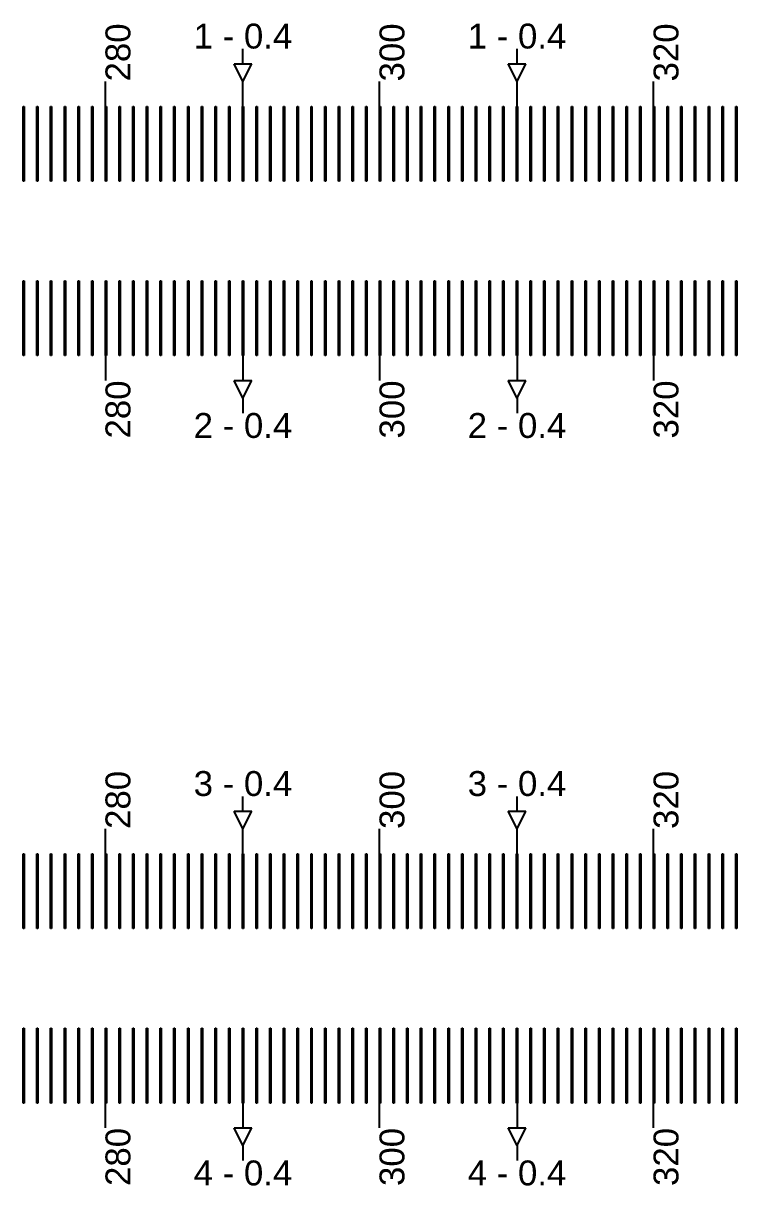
# Model space of a CAD drawing. Extents: x -119394 to 128420, y 74496 to 185496.
# Drawn here: x 39637.3 to 39923.7, y 157262.7 to 157729.2 of the extents above; entities that cross this region are included whole.
import ezdxf

# ---------------------------------------------------------------- set-up
doc = ezdxf.new("R2010")
doc.units = 13
doc.layers.add('CL - Label-1', color=120, linetype='Continuous')
doc.layers.add('CL - Label-2', color=132, linetype='Continuous')
doc.layers.add('CL - Sub-Micro', color=7, linetype='Continuous', true_color=0x47d1ff)
doc.styles.get("Standard").update_dxf_attribs({"font": 'arial.ttf'})

msp = doc.modelspace()

# ---------------------------------------------------------------- linework, layer by layer
for p, q in [((39725.49, 157712.94), (39725.49, 157718.94)), ((39835.49, 157712.94), (39835.49, 157718.94)), ((39670.29, 157695.86), (39670.29, 157705.86)), ((39725.49, 157695.86), (39725.49, 157705.86)), ((39780.29, 157695.86), (39780.29, 157705.86)), ((39835.49, 157695.86), (39835.49, 157705.86)), ((39890.29, 157695.86), (39890.29, 157705.86)), ((39670.29, 157595.86), (39670.29, 157585.86)), ((39725.49, 157595.86), (39725.49, 157585.86)), ((39780.29, 157595.86), (39780.29, 157585.86)), ((39835.49, 157595.86), (39835.49, 157585.86)), ((39890.29, 157595.86), (39890.29, 157585.86)), ((39725.49, 157578.79), (39725.49, 157572.79)), ((39835.49, 157578.79), (39835.49, 157572.79)), ((39725.49, 157412.94), (39725.49, 157418.94)), ((39835.49, 157412.94), (39835.49, 157418.94)), ((39670.29, 157395.86), (39670.29, 157405.86)), ((39725.49, 157395.86), (39725.49, 157405.86)), ((39780.29, 157395.86), (39780.29, 157405.86)), ((39835.49, 157395.86), (39835.49, 157405.86)), ((39890.29, 157395.86), (39890.29, 157405.86)), ((39670.29, 157285.86), (39670.29, 157295.86)), ((39725.49, 157295.86), (39725.49, 157285.86)), ((39780.29, 157285.86), (39780.29, 157295.86)), ((39835.49, 157295.86), (39835.49, 157285.86)), ((39890.29, 157285.86), (39890.29, 157295.86)), ((39725.49, 157278.79), (39725.49, 157272.79)), ((39835.49, 157278.79), (39835.49, 157272.79))]:
    msp.add_line(p, q)
at = {"layer": 'CL - Label-2'}
for p, q in [((39725.49, 157705.86), (39721.95, 157712.96)), ((39721.95, 157712.96), (39729.02, 157712.96)), ((39725.49, 157705.86), (39729.02, 157712.96)), ((39835.49, 157705.86), (39831.95, 157712.96)), ((39831.95, 157712.96), (39839.02, 157712.96)), ((39835.49, 157705.86), (39839.02, 157712.96)), ((39725.49, 157578.79), (39721.95, 157585.89)), ((39721.95, 157585.89), (39729.02, 157585.89)), ((39725.49, 157578.79), (39729.02, 157585.89)), ((39835.49, 157578.79), (39831.95, 157585.89)), ((39831.95, 157585.89), (39839.02, 157585.89)), ((39835.49, 157578.79), (39839.02, 157585.89)), ((39725.49, 157405.86), (39721.95, 157412.96)), ((39721.95, 157412.96), (39729.02, 157412.96)), ((39725.49, 157405.86), (39729.02, 157412.96)), ((39835.49, 157405.86), (39831.95, 157412.96)), ((39831.95, 157412.96), (39839.02, 157412.96)), ((39835.49, 157405.86), (39839.02, 157412.96)), ((39725.49, 157278.79), (39721.95, 157285.89)), ((39721.95, 157285.89), (39729.02, 157285.89)), ((39725.49, 157278.79), (39729.02, 157285.89)), ((39835.49, 157278.79), (39831.95, 157285.89)), ((39831.95, 157285.89), (39839.02, 157285.89)), ((39835.49, 157278.79), (39839.02, 157285.89))]:
    msp.add_line(p, q, dxfattribs=at)
at = {"layer": 'CL - Sub-Micro'}
for p, q in [((39637.29, 157695.86), (39637.69, 157695.86)), ((39637.29, 157665.86), (39637.29, 157695.86)), ((39637.69, 157695.86), (39637.69, 157665.86)), ((39642.79, 157695.86), (39643.19, 157695.86)), ((39642.79, 157665.86), (39642.79, 157695.86)), ((39643.19, 157695.86), (39643.19, 157665.86)), ((39648.29, 157695.86), (39648.69, 157695.86)), ((39648.29, 157665.86), (39648.29, 157695.86)), ((39648.69, 157695.86), (39648.69, 157665.86)), ((39653.79, 157695.86), (39654.19, 157695.86)), ((39653.79, 157665.86), (39653.79, 157695.86)), ((39654.19, 157695.86), (39654.19, 157665.86)), ((39659.29, 157695.86), (39659.69, 157695.86)), ((39659.29, 157665.86), (39659.29, 157695.86)), ((39659.69, 157695.86), (39659.69, 157665.86)), ((39664.79, 157695.86), (39665.19, 157695.86)), ((39664.79, 157665.86), (39664.79, 157695.86)), ((39665.19, 157695.86), (39665.19, 157665.86)), ((39670.29, 157695.86), (39670.69, 157695.86)), ((39670.29, 157665.86), (39670.29, 157695.86)), ((39670.69, 157695.86), (39670.69, 157665.86)), ((39675.79, 157695.86), (39676.19, 157695.86)), ((39675.79, 157665.86), (39675.79, 157695.86)), ((39676.19, 157695.86), (39676.19, 157665.86)), ((39681.29, 157695.86), (39681.69, 157695.86)), ((39681.29, 157665.86), (39681.29, 157695.86)), ((39681.69, 157695.86), (39681.69, 157665.86)), ((39686.79, 157695.86), (39687.19, 157695.86)), ((39686.79, 157665.86), (39686.79, 157695.86)), ((39687.19, 157695.86), (39687.19, 157665.86)), ((39692.29, 157695.86), (39692.69, 157695.86)), ((39692.29, 157665.86), (39692.29, 157695.86)), ((39692.69, 157695.86), (39692.69, 157665.86)), ((39697.79, 157695.86), (39698.19, 157695.86)), ((39697.79, 157665.86), (39697.79, 157695.86)), ((39698.19, 157695.86), (39698.19, 157665.86)), ((39703.29, 157695.86), (39703.69, 157695.86)), ((39703.29, 157665.86), (39703.29, 157695.86)), ((39703.69, 157695.86), (39703.69, 157665.86)), ((39708.79, 157695.86), (39709.19, 157695.86)), ((39708.79, 157665.86), (39708.79, 157695.86)), ((39709.19, 157695.86), (39709.19, 157665.86)), ((39714.29, 157695.86), (39714.69, 157695.86)), ((39714.29, 157665.86), (39714.29, 157695.86)), ((39714.69, 157695.86), (39714.69, 157665.86)), ((39719.79, 157695.86), (39720.19, 157695.86)), ((39719.79, 157665.86), (39719.79, 157695.86)), ((39720.19, 157695.86), (39720.19, 157665.86)), ((39725.29, 157695.86), (39725.69, 157695.86)), ((39725.29, 157665.86), (39725.29, 157695.86)), ((39725.69, 157695.86), (39725.69, 157665.86)), ((39730.79, 157695.86), (39731.19, 157695.86)), ((39730.79, 157665.86), (39730.79, 157695.86)), ((39731.19, 157695.86), (39731.19, 157665.86)), ((39736.29, 157695.86), (39736.69, 157695.86)), ((39736.29, 157665.86), (39736.29, 157695.86)), ((39736.69, 157695.86), (39736.69, 157665.86)), ((39741.79, 157695.86), (39742.19, 157695.86)), ((39741.79, 157665.86), (39741.79, 157695.86)), ((39742.19, 157695.86), (39742.19, 157665.86)), ((39747.29, 157695.86), (39747.69, 157695.86)), ((39747.29, 157665.86), (39747.29, 157695.86)), ((39747.69, 157695.86), (39747.69, 157665.86)), ((39752.79, 157695.86), (39753.19, 157695.86)), ((39752.79, 157665.86), (39752.79, 157695.86)), ((39753.19, 157695.86), (39753.19, 157665.86)), ((39758.29, 157695.86), (39758.69, 157695.86)), ((39758.29, 157665.86), (39758.29, 157695.86)), ((39758.69, 157695.86), (39758.69, 157665.86)), ((39763.79, 157695.86), (39764.19, 157695.86)), ((39763.79, 157665.86), (39763.79, 157695.86)), ((39764.19, 157695.86), (39764.19, 157665.86)), ((39769.29, 157695.86), (39769.69, 157695.86)), ((39769.29, 157665.86), (39769.29, 157695.86)), ((39769.69, 157695.86), (39769.69, 157665.86)), ((39774.79, 157695.86), (39775.19, 157695.86)), ((39774.79, 157665.86), (39774.79, 157695.86)), ((39775.19, 157695.86), (39775.19, 157665.86)), ((39780.29, 157695.86), (39780.69, 157695.86)), ((39780.29, 157665.86), (39780.29, 157695.86)), ((39780.69, 157695.86), (39780.69, 157665.86)), ((39785.79, 157695.86), (39786.19, 157695.86)), ((39785.79, 157665.86), (39785.79, 157695.86)), ((39786.19, 157695.86), (39786.19, 157665.86)), ((39791.29, 157695.86), (39791.69, 157695.86)), ((39791.29, 157665.86), (39791.29, 157695.86)), ((39791.69, 157695.86), (39791.69, 157665.86)), ((39796.79, 157695.86), (39797.19, 157695.86)), ((39796.79, 157665.86), (39796.79, 157695.86)), ((39797.19, 157695.86), (39797.19, 157665.86)), ((39802.29, 157695.86), (39802.69, 157695.86)), ((39802.29, 157665.86), (39802.29, 157695.86)), ((39802.69, 157695.86), (39802.69, 157665.86)), ((39807.79, 157695.86), (39808.19, 157695.86)), ((39807.79, 157665.86), (39807.79, 157695.86)), ((39808.19, 157695.86), (39808.19, 157665.86)), ((39813.29, 157695.86), (39813.69, 157695.86)), ((39813.29, 157665.86), (39813.29, 157695.86)), ((39813.69, 157695.86), (39813.69, 157665.86)), ((39818.79, 157695.86), (39819.19, 157695.86)), ((39818.79, 157665.86), (39818.79, 157695.86)), ((39819.19, 157695.86), (39819.19, 157665.86)), ((39824.29, 157695.86), (39824.69, 157695.86)), ((39824.29, 157665.86), (39824.29, 157695.86)), ((39824.69, 157695.86), (39824.69, 157665.86)), ((39829.79, 157695.86), (39830.19, 157695.86)), ((39829.79, 157665.86), (39829.79, 157695.86)), ((39830.19, 157695.86), (39830.19, 157665.86)), ((39835.29, 157695.86), (39835.69, 157695.86)), ((39835.29, 157665.86), (39835.29, 157695.86)), ((39835.69, 157695.86), (39835.69, 157665.86)), ((39840.79, 157695.86), (39841.19, 157695.86)), ((39840.79, 157665.86), (39840.79, 157695.86)), ((39841.19, 157695.86), (39841.19, 157665.86)), ((39846.29, 157695.86), (39846.69, 157695.86)), ((39846.29, 157665.86), (39846.29, 157695.86)), ((39846.69, 157695.86), (39846.69, 157665.86)), ((39851.79, 157695.86), (39852.19, 157695.86)), ((39851.79, 157665.86), (39851.79, 157695.86)), ((39852.19, 157695.86), (39852.19, 157665.86)), ((39857.29, 157695.86), (39857.69, 157695.86)), ((39857.29, 157665.86), (39857.29, 157695.86)), ((39857.69, 157695.86), (39857.69, 157665.86)), ((39862.79, 157695.86), (39863.19, 157695.86)), ((39862.79, 157665.86), (39862.79, 157695.86)), ((39863.19, 157695.86), (39863.19, 157665.86)), ((39868.29, 157695.86), (39868.69, 157695.86)), ((39868.29, 157665.86), (39868.29, 157695.86)), ((39868.69, 157695.86), (39868.69, 157665.86)), ((39873.79, 157695.86), (39874.19, 157695.86)), ((39873.79, 157665.86), (39873.79, 157695.86)), ((39874.19, 157695.86), (39874.19, 157665.86)), ((39879.29, 157695.86), (39879.69, 157695.86)), ((39879.29, 157665.86), (39879.29, 157695.86)), ((39879.69, 157695.86), (39879.69, 157665.86)), ((39884.79, 157695.86), (39885.19, 157695.86)), ((39884.79, 157665.86), (39884.79, 157695.86)), ((39885.19, 157695.86), (39885.19, 157665.86)), ((39890.29, 157695.86), (39890.69, 157695.86)), ((39890.29, 157665.86), (39890.29, 157695.86)), ((39890.69, 157695.86), (39890.69, 157665.86)), ((39895.79, 157695.86), (39896.19, 157695.86)), ((39895.79, 157665.86), (39895.79, 157695.86)), ((39896.19, 157695.86), (39896.19, 157665.86)), ((39901.29, 157695.86), (39901.69, 157695.86)), ((39901.29, 157665.86), (39901.29, 157695.86)), ((39901.69, 157695.86), (39901.69, 157665.86)), ((39906.79, 157695.86), (39907.19, 157695.86)), ((39906.79, 157665.86), (39906.79, 157695.86)), ((39907.19, 157695.86), (39907.19, 157665.86)), ((39912.29, 157695.86), (39912.69, 157695.86)), ((39912.29, 157665.86), (39912.29, 157695.86)), ((39912.69, 157695.86), (39912.69, 157665.86)), ((39917.79, 157695.86), (39918.19, 157695.86)), ((39917.79, 157665.86), (39917.79, 157695.86)), ((39918.19, 157695.86), (39918.19, 157665.86)), ((39923.29, 157695.86), (39923.69, 157695.86)), ((39923.29, 157665.86), (39923.29, 157695.86)), ((39923.69, 157695.86), (39923.69, 157665.86)), ((39637.69, 157665.86), (39637.29, 157665.86)), ((39643.19, 157665.86), (39642.79, 157665.86)), ((39648.69, 157665.86), (39648.29, 157665.86)), ((39654.19, 157665.86), (39653.79, 157665.86)), ((39659.69, 157665.86), (39659.29, 157665.86)), ((39665.19, 157665.86), (39664.79, 157665.86)), ((39670.69, 157665.86), (39670.29, 157665.86)), ((39676.19, 157665.86), (39675.79, 157665.86)), ((39681.69, 157665.86), (39681.29, 157665.86)), ((39687.19, 157665.86), (39686.79, 157665.86)), ((39692.69, 157665.86), (39692.29, 157665.86)), ((39698.19, 157665.86), (39697.79, 157665.86)), ((39703.69, 157665.86), (39703.29, 157665.86)), ((39709.19, 157665.86), (39708.79, 157665.86)), ((39714.69, 157665.86), (39714.29, 157665.86)), ((39720.19, 157665.86), (39719.79, 157665.86)), ((39725.69, 157665.86), (39725.29, 157665.86)), ((39731.19, 157665.86), (39730.79, 157665.86)), ((39736.69, 157665.86), (39736.29, 157665.86)), ((39742.19, 157665.86), (39741.79, 157665.86)), ((39747.69, 157665.86), (39747.29, 157665.86)), ((39753.19, 157665.86), (39752.79, 157665.86)), ((39758.69, 157665.86), (39758.29, 157665.86)), ((39764.19, 157665.86), (39763.79, 157665.86)), ((39769.69, 157665.86), (39769.29, 157665.86)), ((39775.19, 157665.86), (39774.79, 157665.86)), ((39780.69, 157665.86), (39780.29, 157665.86)), ((39786.19, 157665.86), (39785.79, 157665.86)), ((39791.69, 157665.86), (39791.29, 157665.86)), ((39797.19, 157665.86), (39796.79, 157665.86)), ((39802.69, 157665.86), (39802.29, 157665.86)), ((39808.19, 157665.86), (39807.79, 157665.86)), ((39813.69, 157665.86), (39813.29, 157665.86)), ((39819.19, 157665.86), (39818.79, 157665.86)), ((39824.69, 157665.86), (39824.29, 157665.86)), ((39830.19, 157665.86), (39829.79, 157665.86)), ((39835.69, 157665.86), (39835.29, 157665.86)), ((39841.19, 157665.86), (39840.79, 157665.86)), ((39846.69, 157665.86), (39846.29, 157665.86)), ((39852.19, 157665.86), (39851.79, 157665.86)), ((39857.69, 157665.86), (39857.29, 157665.86)), ((39863.19, 157665.86), (39862.79, 157665.86)), ((39868.69, 157665.86), (39868.29, 157665.86)), ((39874.19, 157665.86), (39873.79, 157665.86)), ((39879.69, 157665.86), (39879.29, 157665.86)), ((39885.19, 157665.86), (39884.79, 157665.86)), ((39890.69, 157665.86), (39890.29, 157665.86)), ((39896.19, 157665.86), (39895.79, 157665.86)), ((39901.69, 157665.86), (39901.29, 157665.86)), ((39907.19, 157665.86), (39906.79, 157665.86)), ((39912.69, 157665.86), (39912.29, 157665.86)), ((39918.19, 157665.86), (39917.79, 157665.86)), ((39923.69, 157665.86), (39923.29, 157665.86)), ((39637.29, 157625.86), (39637.69, 157625.86)), ((39637.29, 157595.86), (39637.29, 157625.86)), ((39637.69, 157625.86), (39637.69, 157595.86)), ((39642.79, 157625.86), (39643.19, 157625.86)), ((39642.79, 157595.86), (39642.79, 157625.86)), ((39643.19, 157625.86), (39643.19, 157595.86)), ((39648.29, 157625.86), (39648.69, 157625.86)), ((39648.29, 157595.86), (39648.29, 157625.86)), ((39648.69, 157625.86), (39648.69, 157595.86)), ((39653.79, 157625.86), (39654.19, 157625.86)), ((39653.79, 157595.86), (39653.79, 157625.86)), ((39654.19, 157625.86), (39654.19, 157595.86)), ((39659.29, 157625.86), (39659.69, 157625.86)), ((39659.29, 157595.86), (39659.29, 157625.86)), ((39659.69, 157625.86), (39659.69, 157595.86)), ((39664.79, 157625.86), (39665.19, 157625.86)), ((39664.79, 157595.86), (39664.79, 157625.86)), ((39665.19, 157625.86), (39665.19, 157595.86)), ((39670.29, 157625.86), (39670.69, 157625.86)), ((39670.29, 157595.86), (39670.29, 157625.86)), ((39670.69, 157625.86), (39670.69, 157595.86)), ((39675.79, 157625.86), (39676.19, 157625.86)), ((39675.79, 157595.86), (39675.79, 157625.86)), ((39676.19, 157625.86), (39676.19, 157595.86)), ((39681.29, 157625.86), (39681.69, 157625.86)), ((39681.29, 157595.86), (39681.29, 157625.86)), ((39681.69, 157625.86), (39681.69, 157595.86)), ((39686.79, 157625.86), (39687.19, 157625.86)), ((39686.79, 157595.86), (39686.79, 157625.86)), ((39687.19, 157625.86), (39687.19, 157595.86)), ((39692.29, 157625.86), (39692.69, 157625.86)), ((39692.29, 157595.86), (39692.29, 157625.86)), ((39692.69, 157625.86), (39692.69, 157595.86)), ((39697.79, 157625.86), (39698.19, 157625.86)), ((39697.79, 157595.86), (39697.79, 157625.86)), ((39698.19, 157625.86), (39698.19, 157595.86)), ((39703.29, 157625.86), (39703.69, 157625.86)), ((39703.29, 157595.86), (39703.29, 157625.86)), ((39703.69, 157625.86), (39703.69, 157595.86)), ((39708.79, 157625.86), (39709.19, 157625.86)), ((39708.79, 157595.86), (39708.79, 157625.86)), ((39709.19, 157625.86), (39709.19, 157595.86)), ((39714.29, 157625.86), (39714.69, 157625.86)), ((39714.29, 157595.86), (39714.29, 157625.86)), ((39714.69, 157625.86), (39714.69, 157595.86)), ((39719.79, 157625.86), (39720.19, 157625.86)), ((39719.79, 157595.86), (39719.79, 157625.86)), ((39720.19, 157625.86), (39720.19, 157595.86)), ((39725.29, 157625.86), (39725.69, 157625.86)), ((39725.29, 157595.86), (39725.29, 157625.86)), ((39725.69, 157625.86), (39725.69, 157595.86)), ((39730.79, 157625.86), (39731.19, 157625.86)), ((39730.79, 157595.86), (39730.79, 157625.86)), ((39731.19, 157625.86), (39731.19, 157595.86)), ((39736.29, 157625.86), (39736.69, 157625.86)), ((39736.29, 157595.86), (39736.29, 157625.86)), ((39736.69, 157625.86), (39736.69, 157595.86)), ((39741.79, 157625.86), (39742.19, 157625.86)), ((39741.79, 157595.86), (39741.79, 157625.86)), ((39742.19, 157625.86), (39742.19, 157595.86)), ((39747.29, 157625.86), (39747.69, 157625.86)), ((39747.29, 157595.86), (39747.29, 157625.86)), ((39747.69, 157625.86), (39747.69, 157595.86)), ((39752.79, 157625.86), (39753.19, 157625.86)), ((39752.79, 157595.86), (39752.79, 157625.86)), ((39753.19, 157625.86), (39753.19, 157595.86)), ((39758.29, 157625.86), (39758.69, 157625.86)), ((39758.29, 157595.86), (39758.29, 157625.86)), ((39758.69, 157625.86), (39758.69, 157595.86)), ((39763.79, 157625.86), (39764.19, 157625.86)), ((39763.79, 157595.86), (39763.79, 157625.86)), ((39764.19, 157625.86), (39764.19, 157595.86)), ((39769.29, 157625.86), (39769.69, 157625.86)), ((39769.29, 157595.86), (39769.29, 157625.86)), ((39769.69, 157625.86), (39769.69, 157595.86)), ((39774.79, 157625.86), (39775.19, 157625.86)), ((39774.79, 157595.86), (39774.79, 157625.86)), ((39775.19, 157625.86), (39775.19, 157595.86)), ((39780.29, 157625.86), (39780.69, 157625.86)), ((39780.29, 157595.86), (39780.29, 157625.86)), ((39780.69, 157625.86), (39780.69, 157595.86)), ((39785.79, 157625.86), (39786.19, 157625.86)), ((39785.79, 157595.86), (39785.79, 157625.86)), ((39786.19, 157625.86), (39786.19, 157595.86)), ((39791.29, 157625.86), (39791.69, 157625.86)), ((39791.29, 157595.86), (39791.29, 157625.86)), ((39791.69, 157625.86), (39791.69, 157595.86)), ((39796.79, 157625.86), (39797.19, 157625.86)), ((39796.79, 157595.86), (39796.79, 157625.86)), ((39797.19, 157625.86), (39797.19, 157595.86)), ((39802.29, 157625.86), (39802.69, 157625.86)), ((39802.29, 157595.86), (39802.29, 157625.86)), ((39802.69, 157625.86), (39802.69, 157595.86)), ((39807.79, 157625.86), (39808.19, 157625.86)), ((39807.79, 157595.86), (39807.79, 157625.86)), ((39808.19, 157625.86), (39808.19, 157595.86)), ((39813.29, 157625.86), (39813.69, 157625.86)), ((39813.29, 157595.86), (39813.29, 157625.86)), ((39813.69, 157625.86), (39813.69, 157595.86)), ((39818.79, 157625.86), (39819.19, 157625.86)), ((39818.79, 157595.86), (39818.79, 157625.86)), ((39819.19, 157625.86), (39819.19, 157595.86)), ((39824.29, 157625.86), (39824.69, 157625.86)), ((39824.29, 157595.86), (39824.29, 157625.86)), ((39824.69, 157625.86), (39824.69, 157595.86)), ((39829.79, 157625.86), (39830.19, 157625.86)), ((39829.79, 157595.86), (39829.79, 157625.86)), ((39830.19, 157625.86), (39830.19, 157595.86)), ((39835.29, 157625.86), (39835.69, 157625.86)), ((39835.29, 157595.86), (39835.29, 157625.86)), ((39835.69, 157625.86), (39835.69, 157595.86)), ((39840.79, 157625.86), (39841.19, 157625.86)), ((39840.79, 157595.86), (39840.79, 157625.86)), ((39841.19, 157625.86), (39841.19, 157595.86)), ((39846.29, 157625.86), (39846.69, 157625.86)), ((39846.29, 157595.86), (39846.29, 157625.86)), ((39846.69, 157625.86), (39846.69, 157595.86)), ((39851.79, 157625.86), (39852.19, 157625.86)), ((39851.79, 157595.86), (39851.79, 157625.86)), ((39852.19, 157625.86), (39852.19, 157595.86)), ((39857.29, 157625.86), (39857.69, 157625.86)), ((39857.29, 157595.86), (39857.29, 157625.86)), ((39857.69, 157625.86), (39857.69, 157595.86)), ((39862.79, 157625.86), (39863.19, 157625.86)), ((39862.79, 157595.86), (39862.79, 157625.86)), ((39863.19, 157625.86), (39863.19, 157595.86)), ((39868.29, 157625.86), (39868.69, 157625.86)), ((39868.29, 157595.86), (39868.29, 157625.86)), ((39868.69, 157625.86), (39868.69, 157595.86)), ((39873.79, 157625.86), (39874.19, 157625.86)), ((39873.79, 157595.86), (39873.79, 157625.86)), ((39874.19, 157625.86), (39874.19, 157595.86)), ((39879.29, 157625.86), (39879.69, 157625.86)), ((39879.29, 157595.86), (39879.29, 157625.86)), ((39879.69, 157625.86), (39879.69, 157595.86)), ((39884.79, 157625.86), (39885.19, 157625.86)), ((39884.79, 157595.86), (39884.79, 157625.86)), ((39885.19, 157625.86), (39885.19, 157595.86)), ((39890.29, 157625.86), (39890.69, 157625.86)), ((39890.29, 157595.86), (39890.29, 157625.86)), ((39890.69, 157625.86), (39890.69, 157595.86)), ((39895.79, 157625.86), (39896.19, 157625.86)), ((39895.79, 157595.86), (39895.79, 157625.86)), ((39896.19, 157625.86), (39896.19, 157595.86)), ((39901.29, 157625.86), (39901.69, 157625.86)), ((39901.29, 157595.86), (39901.29, 157625.86)), ((39901.69, 157625.86), (39901.69, 157595.86)), ((39906.79, 157625.86), (39907.19, 157625.86)), ((39906.79, 157595.86), (39906.79, 157625.86)), ((39907.19, 157625.86), (39907.19, 157595.86)), ((39912.29, 157625.86), (39912.69, 157625.86)), ((39912.29, 157595.86), (39912.29, 157625.86)), ((39912.69, 157625.86), (39912.69, 157595.86)), ((39917.79, 157625.86), (39918.19, 157625.86)), ((39917.79, 157595.86), (39917.79, 157625.86)), ((39918.19, 157625.86), (39918.19, 157595.86)), ((39923.29, 157625.86), (39923.69, 157625.86)), ((39923.29, 157595.86), (39923.29, 157625.86)), ((39923.69, 157625.86), (39923.69, 157595.86)), ((39637.69, 157595.86), (39637.29, 157595.86)), ((39643.19, 157595.86), (39642.79, 157595.86)), ((39648.69, 157595.86), (39648.29, 157595.86)), ((39654.19, 157595.86), (39653.79, 157595.86)), ((39659.69, 157595.86), (39659.29, 157595.86)), ((39665.19, 157595.86), (39664.79, 157595.86)), ((39670.69, 157595.86), (39670.29, 157595.86)), ((39676.19, 157595.86), (39675.79, 157595.86)), ((39681.69, 157595.86), (39681.29, 157595.86)), ((39687.19, 157595.86), (39686.79, 157595.86)), ((39692.69, 157595.86), (39692.29, 157595.86)), ((39698.19, 157595.86), (39697.79, 157595.86)), ((39703.69, 157595.86), (39703.29, 157595.86)), ((39709.19, 157595.86), (39708.79, 157595.86)), ((39714.69, 157595.86), (39714.29, 157595.86)), ((39720.19, 157595.86), (39719.79, 157595.86)), ((39725.69, 157595.86), (39725.29, 157595.86)), ((39731.19, 157595.86), (39730.79, 157595.86)), ((39736.69, 157595.86), (39736.29, 157595.86)), ((39742.19, 157595.86), (39741.79, 157595.86)), ((39747.69, 157595.86), (39747.29, 157595.86)), ((39753.19, 157595.86), (39752.79, 157595.86)), ((39758.69, 157595.86), (39758.29, 157595.86)), ((39764.19, 157595.86), (39763.79, 157595.86)), ((39769.69, 157595.86), (39769.29, 157595.86)), ((39775.19, 157595.86), (39774.79, 157595.86)), ((39780.69, 157595.86), (39780.29, 157595.86)), ((39786.19, 157595.86), (39785.79, 157595.86)), ((39791.69, 157595.86), (39791.29, 157595.86)), ((39797.19, 157595.86), (39796.79, 157595.86)), ((39802.69, 157595.86), (39802.29, 157595.86)), ((39808.19, 157595.86), (39807.79, 157595.86)), ((39813.69, 157595.86), (39813.29, 157595.86)), ((39819.19, 157595.86), (39818.79, 157595.86)), ((39824.69, 157595.86), (39824.29, 157595.86)), ((39830.19, 157595.86), (39829.79, 157595.86)), ((39835.69, 157595.86), (39835.29, 157595.86)), ((39841.19, 157595.86), (39840.79, 157595.86)), ((39846.69, 157595.86), (39846.29, 157595.86)), ((39852.19, 157595.86), (39851.79, 157595.86)), ((39857.69, 157595.86), (39857.29, 157595.86)), ((39863.19, 157595.86), (39862.79, 157595.86)), ((39868.69, 157595.86), (39868.29, 157595.86)), ((39874.19, 157595.86), (39873.79, 157595.86)), ((39879.69, 157595.86), (39879.29, 157595.86)), ((39885.19, 157595.86), (39884.79, 157595.86)), ((39890.69, 157595.86), (39890.29, 157595.86)), ((39896.19, 157595.86), (39895.79, 157595.86)), ((39901.69, 157595.86), (39901.29, 157595.86)), ((39907.19, 157595.86), (39906.79, 157595.86)), ((39912.69, 157595.86), (39912.29, 157595.86)), ((39918.19, 157595.86), (39917.79, 157595.86)), ((39923.69, 157595.86), (39923.29, 157595.86)), ((39637.29, 157395.86), (39637.69, 157395.86)), ((39637.29, 157365.86), (39637.29, 157395.86)), ((39637.69, 157395.86), (39637.69, 157365.86)), ((39642.79, 157395.86), (39643.19, 157395.86)), ((39642.79, 157365.86), (39642.79, 157395.86)), ((39643.19, 157395.86), (39643.19, 157365.86)), ((39648.29, 157395.86), (39648.69, 157395.86)), ((39648.29, 157365.86), (39648.29, 157395.86)), ((39648.69, 157395.86), (39648.69, 157365.86)), ((39653.79, 157395.86), (39654.19, 157395.86)), ((39653.79, 157365.86), (39653.79, 157395.86)), ((39654.19, 157395.86), (39654.19, 157365.86)), ((39659.29, 157395.86), (39659.69, 157395.86)), ((39659.29, 157365.86), (39659.29, 157395.86)), ((39659.69, 157395.86), (39659.69, 157365.86)), ((39664.79, 157395.86), (39665.19, 157395.86)), ((39664.79, 157365.86), (39664.79, 157395.86)), ((39665.19, 157395.86), (39665.19, 157365.86)), ((39670.29, 157395.86), (39670.69, 157395.86)), ((39670.29, 157365.86), (39670.29, 157395.86)), ((39670.69, 157395.86), (39670.69, 157365.86)), ((39675.79, 157395.86), (39676.19, 157395.86)), ((39675.79, 157365.86), (39675.79, 157395.86)), ((39676.19, 157395.86), (39676.19, 157365.86)), ((39681.29, 157395.86), (39681.69, 157395.86)), ((39681.29, 157365.86), (39681.29, 157395.86)), ((39681.69, 157395.86), (39681.69, 157365.86)), ((39686.79, 157395.86), (39687.19, 157395.86)), ((39686.79, 157365.86), (39686.79, 157395.86)), ((39687.19, 157395.86), (39687.19, 157365.86)), ((39692.29, 157395.86), (39692.69, 157395.86)), ((39692.29, 157365.86), (39692.29, 157395.86)), ((39692.69, 157395.86), (39692.69, 157365.86)), ((39697.79, 157395.86), (39698.19, 157395.86)), ((39697.79, 157365.86), (39697.79, 157395.86)), ((39698.19, 157395.86), (39698.19, 157365.86)), ((39703.29, 157395.86), (39703.69, 157395.86)), ((39703.29, 157365.86), (39703.29, 157395.86)), ((39703.69, 157395.86), (39703.69, 157365.86)), ((39708.79, 157395.86), (39709.19, 157395.86)), ((39708.79, 157365.86), (39708.79, 157395.86)), ((39709.19, 157395.86), (39709.19, 157365.86)), ((39714.29, 157395.86), (39714.69, 157395.86)), ((39714.29, 157365.86), (39714.29, 157395.86)), ((39714.69, 157395.86), (39714.69, 157365.86)), ((39719.79, 157395.86), (39720.19, 157395.86)), ((39719.79, 157365.86), (39719.79, 157395.86)), ((39720.19, 157395.86), (39720.19, 157365.86)), ((39725.29, 157395.86), (39725.69, 157395.86)), ((39725.29, 157365.86), (39725.29, 157395.86)), ((39725.69, 157395.86), (39725.69, 157365.86)), ((39730.79, 157395.86), (39731.19, 157395.86)), ((39730.79, 157365.86), (39730.79, 157395.86)), ((39731.19, 157395.86), (39731.19, 157365.86)), ((39736.29, 157395.86), (39736.69, 157395.86)), ((39736.29, 157365.86), (39736.29, 157395.86)), ((39736.69, 157395.86), (39736.69, 157365.86)), ((39741.79, 157395.86), (39742.19, 157395.86)), ((39741.79, 157365.86), (39741.79, 157395.86)), ((39742.19, 157395.86), (39742.19, 157365.86)), ((39747.29, 157395.86), (39747.69, 157395.86)), ((39747.29, 157365.86), (39747.29, 157395.86)), ((39747.69, 157395.86), (39747.69, 157365.86)), ((39752.79, 157395.86), (39753.19, 157395.86)), ((39752.79, 157365.86), (39752.79, 157395.86)), ((39753.19, 157395.86), (39753.19, 157365.86)), ((39758.29, 157395.86), (39758.69, 157395.86)), ((39758.29, 157365.86), (39758.29, 157395.86)), ((39758.69, 157395.86), (39758.69, 157365.86)), ((39763.79, 157395.86), (39764.19, 157395.86)), ((39763.79, 157365.86), (39763.79, 157395.86)), ((39764.19, 157395.86), (39764.19, 157365.86)), ((39769.29, 157395.86), (39769.69, 157395.86)), ((39769.29, 157365.86), (39769.29, 157395.86)), ((39769.69, 157395.86), (39769.69, 157365.86)), ((39774.79, 157395.86), (39775.19, 157395.86)), ((39774.79, 157365.86), (39774.79, 157395.86)), ((39775.19, 157395.86), (39775.19, 157365.86)), ((39780.29, 157395.86), (39780.69, 157395.86)), ((39780.29, 157365.86), (39780.29, 157395.86)), ((39780.69, 157395.86), (39780.69, 157365.86)), ((39785.79, 157395.86), (39786.19, 157395.86)), ((39785.79, 157365.86), (39785.79, 157395.86)), ((39786.19, 157395.86), (39786.19, 157365.86)), ((39791.29, 157395.86), (39791.69, 157395.86)), ((39791.29, 157365.86), (39791.29, 157395.86)), ((39791.69, 157395.86), (39791.69, 157365.86)), ((39796.79, 157395.86), (39797.19, 157395.86)), ((39796.79, 157365.86), (39796.79, 157395.86)), ((39797.19, 157395.86), (39797.19, 157365.86)), ((39802.29, 157395.86), (39802.69, 157395.86)), ((39802.29, 157365.86), (39802.29, 157395.86)), ((39802.69, 157395.86), (39802.69, 157365.86)), ((39807.79, 157395.86), (39808.19, 157395.86)), ((39807.79, 157365.86), (39807.79, 157395.86)), ((39808.19, 157395.86), (39808.19, 157365.86)), ((39813.29, 157395.86), (39813.69, 157395.86)), ((39813.29, 157365.86), (39813.29, 157395.86)), ((39813.69, 157395.86), (39813.69, 157365.86)), ((39818.79, 157395.86), (39819.19, 157395.86)), ((39818.79, 157365.86), (39818.79, 157395.86)), ((39819.19, 157395.86), (39819.19, 157365.86)), ((39824.29, 157395.86), (39824.69, 157395.86)), ((39824.29, 157365.86), (39824.29, 157395.86)), ((39824.69, 157395.86), (39824.69, 157365.86)), ((39829.79, 157395.86), (39830.19, 157395.86)), ((39829.79, 157365.86), (39829.79, 157395.86)), ((39830.19, 157395.86), (39830.19, 157365.86)), ((39835.29, 157395.86), (39835.69, 157395.86)), ((39835.29, 157365.86), (39835.29, 157395.86)), ((39835.69, 157395.86), (39835.69, 157365.86)), ((39840.79, 157395.86), (39841.19, 157395.86)), ((39840.79, 157365.86), (39840.79, 157395.86)), ((39841.19, 157395.86), (39841.19, 157365.86)), ((39846.29, 157395.86), (39846.69, 157395.86)), ((39846.29, 157365.86), (39846.29, 157395.86)), ((39846.69, 157395.86), (39846.69, 157365.86)), ((39851.79, 157395.86), (39852.19, 157395.86)), ((39851.79, 157365.86), (39851.79, 157395.86)), ((39852.19, 157395.86), (39852.19, 157365.86)), ((39857.29, 157395.86), (39857.69, 157395.86)), ((39857.29, 157365.86), (39857.29, 157395.86)), ((39857.69, 157395.86), (39857.69, 157365.86)), ((39862.79, 157395.86), (39863.19, 157395.86)), ((39862.79, 157365.86), (39862.79, 157395.86)), ((39863.19, 157395.86), (39863.19, 157365.86)), ((39868.29, 157395.86), (39868.69, 157395.86)), ((39868.29, 157365.86), (39868.29, 157395.86)), ((39868.69, 157395.86), (39868.69, 157365.86)), ((39873.79, 157395.86), (39874.19, 157395.86)), ((39873.79, 157365.86), (39873.79, 157395.86)), ((39874.19, 157395.86), (39874.19, 157365.86)), ((39879.29, 157395.86), (39879.69, 157395.86)), ((39879.29, 157365.86), (39879.29, 157395.86)), ((39879.69, 157395.86), (39879.69, 157365.86)), ((39884.79, 157395.86), (39885.19, 157395.86)), ((39884.79, 157365.86), (39884.79, 157395.86)), ((39885.19, 157395.86), (39885.19, 157365.86)), ((39890.29, 157395.86), (39890.69, 157395.86)), ((39890.29, 157365.86), (39890.29, 157395.86)), ((39890.69, 157395.86), (39890.69, 157365.86)), ((39895.79, 157395.86), (39896.19, 157395.86)), ((39895.79, 157365.86), (39895.79, 157395.86)), ((39896.19, 157395.86), (39896.19, 157365.86)), ((39901.29, 157395.86), (39901.69, 157395.86)), ((39901.29, 157365.86), (39901.29, 157395.86)), ((39901.69, 157395.86), (39901.69, 157365.86)), ((39906.79, 157395.86), (39907.19, 157395.86)), ((39906.79, 157365.86), (39906.79, 157395.86)), ((39907.19, 157395.86), (39907.19, 157365.86)), ((39912.29, 157395.86), (39912.69, 157395.86)), ((39912.29, 157365.86), (39912.29, 157395.86)), ((39912.69, 157395.86), (39912.69, 157365.86)), ((39917.79, 157395.86), (39918.19, 157395.86)), ((39917.79, 157365.86), (39917.79, 157395.86)), ((39918.19, 157395.86), (39918.19, 157365.86)), ((39923.29, 157395.86), (39923.69, 157395.86)), ((39923.29, 157365.86), (39923.29, 157395.86)), ((39923.69, 157395.86), (39923.69, 157365.86)), ((39637.69, 157365.86), (39637.29, 157365.86)), ((39643.19, 157365.86), (39642.79, 157365.86)), ((39648.69, 157365.86), (39648.29, 157365.86)), ((39654.19, 157365.86), (39653.79, 157365.86)), ((39659.69, 157365.86), (39659.29, 157365.86)), ((39665.19, 157365.86), (39664.79, 157365.86)), ((39670.69, 157365.86), (39670.29, 157365.86)), ((39676.19, 157365.86), (39675.79, 157365.86)), ((39681.69, 157365.86), (39681.29, 157365.86)), ((39687.19, 157365.86), (39686.79, 157365.86)), ((39692.69, 157365.86), (39692.29, 157365.86)), ((39698.19, 157365.86), (39697.79, 157365.86)), ((39703.69, 157365.86), (39703.29, 157365.86)), ((39709.19, 157365.86), (39708.79, 157365.86)), ((39714.69, 157365.86), (39714.29, 157365.86)), ((39720.19, 157365.86), (39719.79, 157365.86)), ((39725.69, 157365.86), (39725.29, 157365.86)), ((39731.19, 157365.86), (39730.79, 157365.86)), ((39736.69, 157365.86), (39736.29, 157365.86)), ((39742.19, 157365.86), (39741.79, 157365.86)), ((39747.69, 157365.86), (39747.29, 157365.86)), ((39753.19, 157365.86), (39752.79, 157365.86)), ((39758.69, 157365.86), (39758.29, 157365.86)), ((39764.19, 157365.86), (39763.79, 157365.86)), ((39769.69, 157365.86), (39769.29, 157365.86)), ((39775.19, 157365.86), (39774.79, 157365.86)), ((39780.69, 157365.86), (39780.29, 157365.86)), ((39786.19, 157365.86), (39785.79, 157365.86)), ((39791.69, 157365.86), (39791.29, 157365.86)), ((39797.19, 157365.86), (39796.79, 157365.86)), ((39802.69, 157365.86), (39802.29, 157365.86)), ((39808.19, 157365.86), (39807.79, 157365.86)), ((39813.69, 157365.86), (39813.29, 157365.86)), ((39819.19, 157365.86), (39818.79, 157365.86)), ((39824.69, 157365.86), (39824.29, 157365.86)), ((39830.19, 157365.86), (39829.79, 157365.86)), ((39835.69, 157365.86), (39835.29, 157365.86)), ((39841.19, 157365.86), (39840.79, 157365.86)), ((39846.69, 157365.86), (39846.29, 157365.86)), ((39852.19, 157365.86), (39851.79, 157365.86)), ((39857.69, 157365.86), (39857.29, 157365.86)), ((39863.19, 157365.86), (39862.79, 157365.86)), ((39868.69, 157365.86), (39868.29, 157365.86)), ((39874.19, 157365.86), (39873.79, 157365.86)), ((39879.69, 157365.86), (39879.29, 157365.86)), ((39885.19, 157365.86), (39884.79, 157365.86)), ((39890.69, 157365.86), (39890.29, 157365.86)), ((39896.19, 157365.86), (39895.79, 157365.86)), ((39901.69, 157365.86), (39901.29, 157365.86)), ((39907.19, 157365.86), (39906.79, 157365.86)), ((39912.69, 157365.86), (39912.29, 157365.86)), ((39918.19, 157365.86), (39917.79, 157365.86)), ((39923.69, 157365.86), (39923.29, 157365.86)), ((39637.29, 157325.86), (39637.69, 157325.86)), ((39637.29, 157295.86), (39637.29, 157325.86)), ((39637.69, 157325.86), (39637.69, 157295.86)), ((39642.79, 157325.86), (39643.19, 157325.86)), ((39642.79, 157295.86), (39642.79, 157325.86)), ((39643.19, 157325.86), (39643.19, 157295.86)), ((39648.29, 157325.86), (39648.69, 157325.86)), ((39648.29, 157295.86), (39648.29, 157325.86)), ((39648.69, 157325.86), (39648.69, 157295.86)), ((39653.79, 157325.86), (39654.19, 157325.86)), ((39653.79, 157295.86), (39653.79, 157325.86)), ((39654.19, 157325.86), (39654.19, 157295.86)), ((39659.29, 157325.86), (39659.69, 157325.86)), ((39659.29, 157295.86), (39659.29, 157325.86)), ((39659.69, 157325.86), (39659.69, 157295.86)), ((39664.79, 157325.86), (39665.19, 157325.86)), ((39664.79, 157295.86), (39664.79, 157325.86)), ((39665.19, 157325.86), (39665.19, 157295.86)), ((39670.29, 157325.86), (39670.69, 157325.86)), ((39670.29, 157295.86), (39670.29, 157325.86)), ((39670.69, 157325.86), (39670.69, 157295.86)), ((39675.79, 157325.86), (39676.19, 157325.86)), ((39675.79, 157295.86), (39675.79, 157325.86)), ((39676.19, 157325.86), (39676.19, 157295.86)), ((39681.29, 157325.86), (39681.69, 157325.86)), ((39681.29, 157295.86), (39681.29, 157325.86)), ((39681.69, 157325.86), (39681.69, 157295.86)), ((39686.79, 157325.86), (39687.19, 157325.86)), ((39686.79, 157295.86), (39686.79, 157325.86)), ((39687.19, 157325.86), (39687.19, 157295.86)), ((39692.29, 157325.86), (39692.69, 157325.86)), ((39692.29, 157295.86), (39692.29, 157325.86)), ((39692.69, 157325.86), (39692.69, 157295.86)), ((39697.79, 157325.86), (39698.19, 157325.86)), ((39697.79, 157295.86), (39697.79, 157325.86)), ((39698.19, 157325.86), (39698.19, 157295.86)), ((39703.29, 157325.86), (39703.69, 157325.86)), ((39703.29, 157295.86), (39703.29, 157325.86)), ((39703.69, 157325.86), (39703.69, 157295.86)), ((39708.79, 157325.86), (39709.19, 157325.86)), ((39708.79, 157295.86), (39708.79, 157325.86)), ((39709.19, 157325.86), (39709.19, 157295.86)), ((39714.29, 157325.86), (39714.69, 157325.86)), ((39714.29, 157295.86), (39714.29, 157325.86)), ((39714.69, 157325.86), (39714.69, 157295.86)), ((39719.79, 157325.86), (39720.19, 157325.86)), ((39719.79, 157295.86), (39719.79, 157325.86)), ((39720.19, 157325.86), (39720.19, 157295.86)), ((39725.29, 157325.86), (39725.69, 157325.86)), ((39725.29, 157295.86), (39725.29, 157325.86)), ((39725.69, 157325.86), (39725.69, 157295.86)), ((39730.79, 157325.86), (39731.19, 157325.86)), ((39730.79, 157295.86), (39730.79, 157325.86)), ((39731.19, 157325.86), (39731.19, 157295.86)), ((39736.29, 157325.86), (39736.69, 157325.86)), ((39736.29, 157295.86), (39736.29, 157325.86)), ((39736.69, 157325.86), (39736.69, 157295.86)), ((39741.79, 157325.86), (39742.19, 157325.86)), ((39741.79, 157295.86), (39741.79, 157325.86)), ((39742.19, 157325.86), (39742.19, 157295.86)), ((39747.29, 157325.86), (39747.69, 157325.86)), ((39747.29, 157295.86), (39747.29, 157325.86)), ((39747.69, 157325.86), (39747.69, 157295.86)), ((39752.79, 157325.86), (39753.19, 157325.86)), ((39752.79, 157295.86), (39752.79, 157325.86)), ((39753.19, 157325.86), (39753.19, 157295.86)), ((39758.29, 157325.86), (39758.69, 157325.86)), ((39758.29, 157295.86), (39758.29, 157325.86)), ((39758.69, 157325.86), (39758.69, 157295.86)), ((39763.79, 157325.86), (39764.19, 157325.86)), ((39763.79, 157295.86), (39763.79, 157325.86)), ((39764.19, 157325.86), (39764.19, 157295.86)), ((39769.29, 157325.86), (39769.69, 157325.86)), ((39769.29, 157295.86), (39769.29, 157325.86)), ((39769.69, 157325.86), (39769.69, 157295.86)), ((39774.79, 157325.86), (39775.19, 157325.86)), ((39774.79, 157295.86), (39774.79, 157325.86)), ((39775.19, 157325.86), (39775.19, 157295.86)), ((39780.29, 157325.86), (39780.69, 157325.86)), ((39780.29, 157295.86), (39780.29, 157325.86)), ((39780.69, 157325.86), (39780.69, 157295.86)), ((39785.79, 157325.86), (39786.19, 157325.86)), ((39785.79, 157295.86), (39785.79, 157325.86)), ((39786.19, 157325.86), (39786.19, 157295.86)), ((39791.29, 157325.86), (39791.69, 157325.86)), ((39791.29, 157295.86), (39791.29, 157325.86)), ((39791.69, 157325.86), (39791.69, 157295.86)), ((39796.79, 157325.86), (39797.19, 157325.86)), ((39796.79, 157295.86), (39796.79, 157325.86)), ((39797.19, 157325.86), (39797.19, 157295.86)), ((39802.29, 157325.86), (39802.69, 157325.86)), ((39802.29, 157295.86), (39802.29, 157325.86)), ((39802.69, 157325.86), (39802.69, 157295.86)), ((39807.79, 157325.86), (39808.19, 157325.86)), ((39807.79, 157295.86), (39807.79, 157325.86)), ((39808.19, 157325.86), (39808.19, 157295.86)), ((39813.29, 157325.86), (39813.69, 157325.86)), ((39813.29, 157295.86), (39813.29, 157325.86)), ((39813.69, 157325.86), (39813.69, 157295.86)), ((39818.79, 157325.86), (39819.19, 157325.86)), ((39818.79, 157295.86), (39818.79, 157325.86)), ((39819.19, 157325.86), (39819.19, 157295.86)), ((39824.29, 157325.86), (39824.69, 157325.86)), ((39824.29, 157295.86), (39824.29, 157325.86)), ((39824.69, 157325.86), (39824.69, 157295.86)), ((39829.79, 157325.86), (39830.19, 157325.86)), ((39829.79, 157295.86), (39829.79, 157325.86)), ((39830.19, 157325.86), (39830.19, 157295.86)), ((39835.29, 157325.86), (39835.69, 157325.86)), ((39835.29, 157295.86), (39835.29, 157325.86)), ((39835.69, 157325.86), (39835.69, 157295.86)), ((39840.79, 157325.86), (39841.19, 157325.86)), ((39840.79, 157295.86), (39840.79, 157325.86)), ((39841.19, 157325.86), (39841.19, 157295.86)), ((39846.29, 157325.86), (39846.69, 157325.86)), ((39846.29, 157295.86), (39846.29, 157325.86)), ((39846.69, 157325.86), (39846.69, 157295.86)), ((39851.79, 157325.86), (39852.19, 157325.86)), ((39851.79, 157295.86), (39851.79, 157325.86)), ((39852.19, 157325.86), (39852.19, 157295.86)), ((39857.29, 157325.86), (39857.69, 157325.86)), ((39857.29, 157295.86), (39857.29, 157325.86)), ((39857.69, 157325.86), (39857.69, 157295.86)), ((39862.79, 157325.86), (39863.19, 157325.86)), ((39862.79, 157295.86), (39862.79, 157325.86)), ((39863.19, 157325.86), (39863.19, 157295.86)), ((39868.29, 157325.86), (39868.69, 157325.86)), ((39868.29, 157295.86), (39868.29, 157325.86)), ((39868.69, 157325.86), (39868.69, 157295.86)), ((39873.79, 157325.86), (39874.19, 157325.86)), ((39873.79, 157295.86), (39873.79, 157325.86)), ((39874.19, 157325.86), (39874.19, 157295.86)), ((39879.29, 157325.86), (39879.69, 157325.86)), ((39879.29, 157295.86), (39879.29, 157325.86)), ((39879.69, 157325.86), (39879.69, 157295.86)), ((39884.79, 157325.86), (39885.19, 157325.86)), ((39884.79, 157295.86), (39884.79, 157325.86)), ((39885.19, 157325.86), (39885.19, 157295.86)), ((39890.29, 157325.86), (39890.69, 157325.86)), ((39890.29, 157295.86), (39890.29, 157325.86)), ((39890.69, 157325.86), (39890.69, 157295.86)), ((39895.79, 157325.86), (39896.19, 157325.86)), ((39895.79, 157295.86), (39895.79, 157325.86)), ((39896.19, 157325.86), (39896.19, 157295.86)), ((39901.29, 157325.86), (39901.69, 157325.86)), ((39901.29, 157295.86), (39901.29, 157325.86)), ((39901.69, 157325.86), (39901.69, 157295.86)), ((39906.79, 157325.86), (39907.19, 157325.86)), ((39906.79, 157295.86), (39906.79, 157325.86)), ((39907.19, 157325.86), (39907.19, 157295.86)), ((39912.29, 157325.86), (39912.69, 157325.86)), ((39912.29, 157295.86), (39912.29, 157325.86)), ((39912.69, 157325.86), (39912.69, 157295.86)), ((39917.79, 157325.86), (39918.19, 157325.86)), ((39917.79, 157295.86), (39917.79, 157325.86)), ((39918.19, 157325.86), (39918.19, 157295.86)), ((39923.29, 157325.86), (39923.69, 157325.86)), ((39923.29, 157295.86), (39923.29, 157325.86)), ((39923.69, 157325.86), (39923.69, 157295.86)), ((39637.69, 157295.86), (39637.29, 157295.86)), ((39643.19, 157295.86), (39642.79, 157295.86)), ((39648.69, 157295.86), (39648.29, 157295.86)), ((39654.19, 157295.86), (39653.79, 157295.86)), ((39659.69, 157295.86), (39659.29, 157295.86)), ((39665.19, 157295.86), (39664.79, 157295.86)), ((39670.69, 157295.86), (39670.29, 157295.86)), ((39676.19, 157295.86), (39675.79, 157295.86)), ((39681.69, 157295.86), (39681.29, 157295.86)), ((39687.19, 157295.86), (39686.79, 157295.86)), ((39692.69, 157295.86), (39692.29, 157295.86)), ((39698.19, 157295.86), (39697.79, 157295.86)), ((39703.69, 157295.86), (39703.29, 157295.86)), ((39709.19, 157295.86), (39708.79, 157295.86)), ((39714.69, 157295.86), (39714.29, 157295.86)), ((39720.19, 157295.86), (39719.79, 157295.86)), ((39725.69, 157295.86), (39725.29, 157295.86)), ((39731.19, 157295.86), (39730.79, 157295.86)), ((39736.69, 157295.86), (39736.29, 157295.86)), ((39742.19, 157295.86), (39741.79, 157295.86)), ((39747.69, 157295.86), (39747.29, 157295.86)), ((39753.19, 157295.86), (39752.79, 157295.86)), ((39758.69, 157295.86), (39758.29, 157295.86)), ((39764.19, 157295.86), (39763.79, 157295.86)), ((39769.69, 157295.86), (39769.29, 157295.86)), ((39775.19, 157295.86), (39774.79, 157295.86)), ((39780.69, 157295.86), (39780.29, 157295.86)), ((39786.19, 157295.86), (39785.79, 157295.86)), ((39791.69, 157295.86), (39791.29, 157295.86)), ((39797.19, 157295.86), (39796.79, 157295.86)), ((39802.69, 157295.86), (39802.29, 157295.86)), ((39808.19, 157295.86), (39807.79, 157295.86)), ((39813.69, 157295.86), (39813.29, 157295.86)), ((39819.19, 157295.86), (39818.79, 157295.86)), ((39824.69, 157295.86), (39824.29, 157295.86)), ((39830.19, 157295.86), (39829.79, 157295.86)), ((39835.69, 157295.86), (39835.29, 157295.86)), ((39841.19, 157295.86), (39840.79, 157295.86)), ((39846.69, 157295.86), (39846.29, 157295.86)), ((39852.19, 157295.86), (39851.79, 157295.86)), ((39857.69, 157295.86), (39857.29, 157295.86)), ((39863.19, 157295.86), (39862.79, 157295.86)), ((39868.69, 157295.86), (39868.29, 157295.86)), ((39874.19, 157295.86), (39873.79, 157295.86)), ((39879.69, 157295.86), (39879.29, 157295.86)), ((39885.19, 157295.86), (39884.79, 157295.86)), ((39890.69, 157295.86), (39890.29, 157295.86)), ((39896.19, 157295.86), (39895.79, 157295.86)), ((39901.69, 157295.86), (39901.29, 157295.86)), ((39907.19, 157295.86), (39906.79, 157295.86)), ((39912.69, 157295.86), (39912.29, 157295.86)), ((39918.19, 157295.86), (39917.79, 157295.86)), ((39923.69, 157295.86), (39923.29, 157295.86))]:
    msp.add_line(p, q, dxfattribs=at)

# ---------------------------------------------------------------- texts
at = {"layer": 'CL - Label-1', "char_height": 10, "rotation": 90}
for s, insert, attachment_point in [('280', (39670.29, 157705.86), 1), ('300', (39780.29, 157705.86), 1), ('320', (39890.29, 157705.86), 1), ('280', (39670.29, 157585.86), 3), ('300', (39780.29, 157585.86), 3), ('320', (39890.29, 157585.86), 3), ('280', (39670.29, 157405.86), 1), ('300', (39780.29, 157405.86), 1), ('320', (39890.29, 157405.86), 1), ('280', (39670.29, 157285.86), 3), ('300', (39780.29, 157285.86), 3), ('320', (39890.29, 157285.86), 3)]:
    msp.add_mtext_dynamic_manual_height_columns(s, width=21.565, gutter_width=12.5, heights=[8.55], dxfattribs=dict(at, insert=insert, attachment_point=attachment_point))
at = {"layer": 'CL - Label-2', "char_height": 10}
for s, insert, attachment_point in [('1 - 0.4', (39725.49, 157718.94), 8), ('1 - 0.4', (39835.49, 157718.94), 8), ('2 - 0.4', (39725.49, 157572.79), 2), ('2 - 0.4', (39835.49, 157572.79), 2), ('3 - 0.4', (39725.49, 157418.94), 8), ('3 - 0.4', (39835.49, 157418.94), 8), ('4 - 0.4', (39725.49, 157272.79), 2), ('4 - 0.4', (39835.49, 157272.79), 2)]:
    msp.add_mtext_dynamic_manual_height_columns(s, width=52.3045, gutter_width=12.5, heights=[18.11], dxfattribs=dict(at, insert=insert, attachment_point=attachment_point))

doc.saveas('drawing.dxf')
